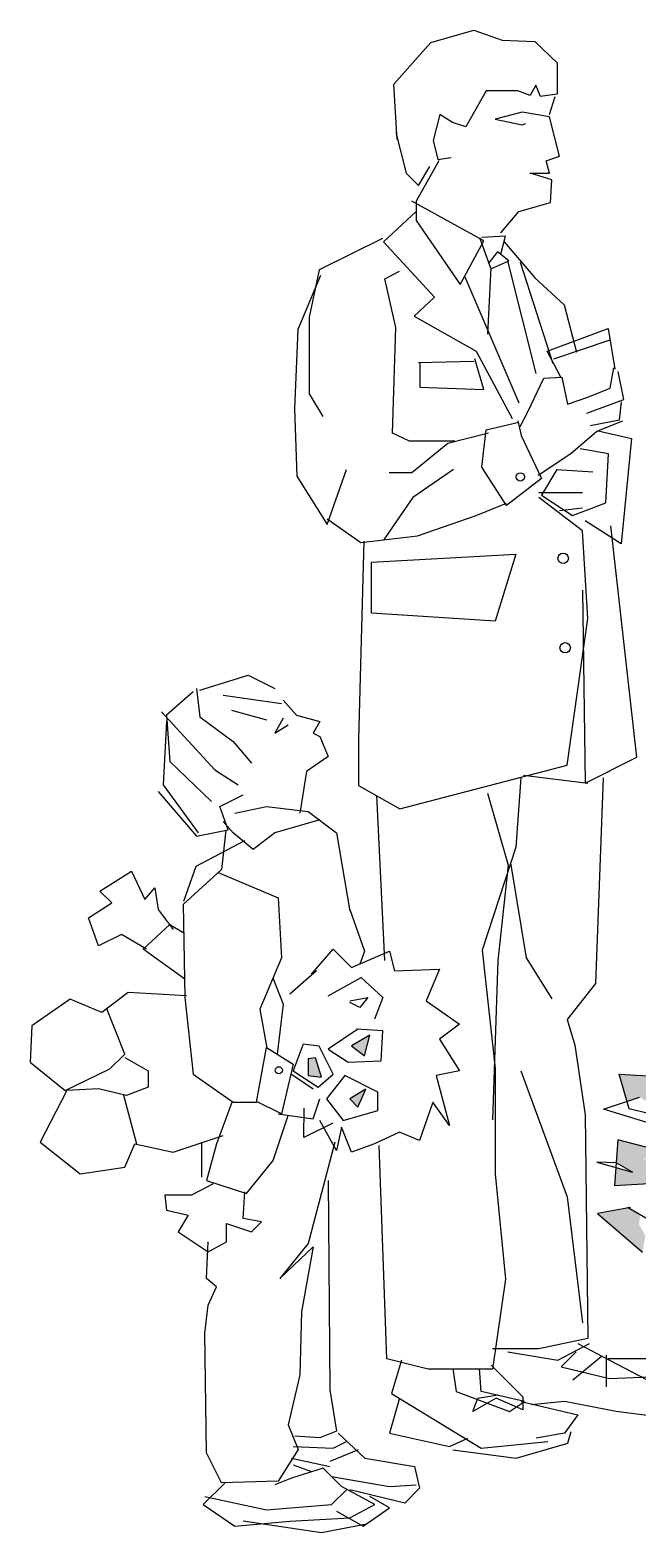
# Model space of a CAD drawing. Header units: centimetres. Extents: x -69 to 250, y -7 to 374.
# Drawn here: x -51.4 to 23.5, y -7.5 to 177.8 of the extents above; entities that cross this region are included whole.
import ezdxf

# ---------------------------------------------------------------- set-up
doc = ezdxf.new("R2010")
doc.units = ezdxf.units.CM
doc.header["$MEASUREMENT"] = 0

msp = doc.modelspace()

# ---------------------------------------------------------------- hatches: boundary and pattern name
at = {"linetype": 'Continuous'}
h = msp.add_hatch(color=256, dxfattribs=at)
h.paths.add_polyline_path([(26.09, 48.78), (21.15, 49.06), (22.12, 45.73), (23.66, 46.24), (25, 45.5)])
h.paths.add_polyline_path([(30.01, 35.14), (28.15, 33.56), (29.96, 32.8), (30.76, 33.83)])
h.paths.add_polyline_path([(23.75, 31.75), (22.28, 32.59), (18.51, 31.9), (24.03, 27.13), (24.4, 29.15), (23.62, 30.54)])
h.paths.add_polyline_path([(30.55, 28.93), (26.6, 25.29), (30.17, 25.29)])
h.paths.add_polyline_path([(34.33, 25.29), (30.17, 25.29), (30.07, 24.37), (32.54, 21.76), (34.88, 23.68)])
h.paths.add_polyline_path([(36.62, 31.93), (31.72, 32.05), (35.56, 28.21)])
h.paths.add_polyline_path([(36.59, 39.35), (34.64, 39.96), (33.22, 39.26), (36.71, 37.17)])
h.paths.add_polyline_path([(26.21, 39.61), (26.21, 39.63), (21.01, 40.97), (20.81, 38.15), (22.8, 36.99), (20.77, 37.56), (20.6, 35.34), (25.54, 35.62), (25.95, 38.1), (25.87, 38.15), (25.97, 38.18), (26.08, 38.83), (24.03, 38.52)])
h.paths.add_polyline_path([(79.21, 41.24), (78.68, 42.46), (78.47, 42.32), (78.47, 39.62), (76.68, 41.13), (74.57, 39.75), (74.68, 38.26), (77.43, 35.62)])
h.paths.add_polyline_path([(95.39, 48.08), (89.89, 46.36), (93.95, 43.74), (95.6, 45.04)])
h.paths.add_polyline_path([(82.59, 55.96), (80.17, 56.6), (80.45, 52.62), (83.7, 52.62)])
h.paths.add_polyline_path([(99.81, 62.05), (93.19, 63.52), (92.43, 61.44), (98.34, 56.9)])
h.paths.add_polyline_path([(113.05, 41.09), (108.81, 39.57), (113.23, 36)])
h.paths.add_polyline_path([(100.18, 47.34), (97.83, 44.48), (98.38, 43.28), (100.18, 42.56)])
h.paths.add_polyline_path([(80.25, 49.73), (78.04, 48.18), (78.1, 47.71), (80.68, 47.71), (82.14, 48.04)])
h = msp.add_hatch(color=256, dxfattribs=at)
h.paths.add_polyline_path([(-9.55, 53.87), (-11.82, 52.57), (-10.18, 51.34)])
h.paths.add_polyline_path([(-10.05, 47.2), (-12.02, 46.02), (-11, 44.99)])
h.paths.add_polyline_path([(-16.25, 51.09), (-17.15, 50.94), (-17.15, 48.89), (-15.51, 48.68)])

# ---------------------------------------------------------------- linework, layer by layer
for p, q in [((-6.6, 171.12), (-2.01, 176.26)), ((-2.01, 176.26), (3.27, 177.78)), ((3.27, 177.78), (6.74, 176.53)), ((6.74, 176.53), (10.77, 176.39)), ((10.77, 176.39), (13.55, 173.76)), ((13.55, 173.76), (13.55, 169.87)), ((-6.18, 164.31), (-6.6, 171.12)), ((10.91, 170.98), (10.22, 169.73)), ((11.47, 169.59), (10.91, 170.98)), ((4.8, 170.28), (2.3, 165.84)), ((8.69, 170.28), (4.8, 170.28)), ((10.22, 169.73), (8.69, 170.28)), ((13.55, 169.87), (11.47, 169.59)), ((12.58, 167.37), (13.27, 169.59)), ((-0.9, 167.37), (-1.73, 164.18)), ((0.63, 166.4), (-0.9, 167.37)), ((9.24, 167.65), (5.91, 166.81)), ((5.91, 166.81), (9.24, 166.12)), ((12.58, 167.09), (9.24, 167.65)), ((13.83, 162.23), (12.58, 167.09)), ((-6.32, 165.15), (-5.07, 160.15)), ((2.3, 165.84), (0.63, 166.4)), ((9.24, 166.12), (9.66, 166.26)), ((-1.73, 164.18), (-1.18, 161.81)), ((-1.04, 161.68), (-3.82, 156.68)), ((-1.18, 161.81), (0.49, 162.09)), ((12.16, 161.68), (13.83, 162.23)), ((12.58, 160.15), (12.16, 161.68)), ((-5.07, 160.15), (-3.54, 158.62)), ((-3.54, 158.62), (-2.15, 160.98)), ((12.86, 159.31), (10.22, 160.15)), ((10.22, 160.15), (12.58, 160.15)), ((12.72, 156.54), (12.86, 159.31)), ((4.52, 151.82), (-4.37, 156.68)), ((-3.82, 156.68), (-3.82, 154.32)), ((8.83, 155.43), (12.72, 156.54)), ((-3.82, 155.43), (-7.85, 151.68)), ((-3.82, 154.32), (1.6, 146.4)), ((6.6, 152.79), (8.83, 155.43)), ((-7.99, 152.09), (-15.77, 148.21)), ((3.96, 152.23), (5.35, 148.34)), ((7.16, 152.37), (4.24, 152.23)), ((6.6, 150.15), (7.16, 152.37)), ((-7.85, 151.68), (-1.59, 144.87)), ((1.6, 146.4), (4.52, 151.82)), ((6.19, 150.43), (5.08, 149.04)), ((7.58, 149.32), (6.19, 150.43)), ((7.02, 151.68), (10.77, 147.23)), ((5.35, 148.48), (4.94, 140.29)), ((5.35, 148.34), (7.58, 149.32)), ((7.44, 149.18), (10.91, 135.43)), ((8.97, 149.18), (13, 136.68)), ((-15.63, 147.51), (-18.41, 140.85)), ((-15.77, 148.21), (-17.02, 142.37)), ((-7.71, 147.1), (-5.9, 148.07)), ((-6.32, 141.12), (-7.71, 147.1)), ((2.16, 147.37), (8.83, 131.82)), ((10.77, 147.23), (14.39, 143.9)), ((-1.59, 144.87), (-4.1, 142.51)), ((14.39, 143.9), (15.91, 138.07)), ((-18.41, 140.85), (-18.83, 131.13)), ((-17.02, 142.37), (-17.02, 132.93)), ((-6.74, 128.07), (-6.32, 141.12)), ((-4.1, 142.51), (3.55, 138.21)), ((12.3, 138.21), (19.81, 140.99)), ((19.81, 140.99), (20.64, 135.99)), ((13.14, 137.24), (20.08, 139.6)), ((4.52, 133.49), (3.41, 137.24)), ((3.55, 138.21), (7.99, 129.88)), ((13.97, 135.01), (12.3, 138.21)), ((-3.54, 136.82), (3.27, 136.96)), ((-3.4, 136.82), (-3.4, 133.76)), ((20.08, 133.63), (20.5, 136.13)), ((21.75, 132.24), (21.06, 135.71)), ((-3.4, 133.76), (4.52, 133.49)), ((9.94, 130.71), (11.88, 134.88)), ((11.88, 134.88), (14.11, 135.01)), ((14.11, 135.01), (14.8, 131.68)), ((17.3, 132.51), (20.08, 133.63)), ((-17.02, 132.93), (-15.35, 130.15)), ((14.8, 131.68), (17.3, 132.51)), ((17.17, 130.57), (21.75, 132.24)), ((21.2, 129.74), (21.47, 131.96)), ((-18.83, 131.13), (-18.55, 122.79)), ((8.97, 128.9), (9.94, 130.71)), ((17.58, 129.04), (21.2, 129.74)), ((-4.65, 127.1), (-6.74, 128.07)), ((5.08, 128.07), (0.07, 126.82)), ((4.24, 123.91), (4.8, 128.49)), ((4.8, 128.49), (8.83, 129.46)), ((8.69, 129.6), (9.11, 127.79)), ((15.22, 125.57), (18.42, 128.35)), ((18.42, 128.35), (21.61, 129.6)), ((18.58, 128.39), (22.7, 127.44)), ((0.91, 127.1), (-4.65, 127.1)), ((0.07, 126.82), (-4.37, 123.21)), ((9.11, 127.79), (11.61, 122.52)), ((19.85, 125.54), (16.36, 126.17)), ((22.7, 127.44), (21.43, 114.44)), ((11.19, 122.93), (15.22, 125.57)), ((19.53, 119.51), (19.85, 125.54)), ((-18.55, 122.79), (-14.8, 116.82)), ((-14.8, 116.82), (-12.43, 123.63)), ((-4.37, 123.21), (-7.15, 123.21)), ((0.77, 123.63), (-4.24, 120.16)), ((7.3, 119.18), (4.24, 123.91)), ((11.61, 122.52), (7.3, 119.18)), ((13.5, 123.63), (11.6, 120.46)), ((13.5, 123.63), (17.94, 123.32)), ((11.28, 120.78), (16.67, 120.78)), ((11.6, 120.46), (15.41, 117.93)), ((-4.24, 120.16), (-6.18, 117.38)), ((3.55, 117.93), (7.3, 119.46)), ((16.67, 116.03), (11.28, 120.15)), ((13.82, 118.56), (16.67, 118.88)), ((15.41, 117.93), (19.53, 119.51)), ((-14.8, 117.52), (-10.63, 114.6)), ((-6.18, 117.38), (-7.85, 114.88)), ((-3.68, 115.44), (3.55, 117.93)), ((21.43, 114.44), (16.99, 117.29)), ((-10.63, 114.6), (-3.68, 115.44)), ((17.31, 105.25), (16.67, 116.03)), ((23.34, 88.13), (20.16, 116.66)), ((-10.29, 114.76), (-10.92, 90.35)), ((-9.34, 112.19), (8.43, 113.17)), ((8.43, 113.17), (5.89, 104.93)), ((-9.34, 105.88), (-9.34, 112.19)), ((16.67, 108.74), (16.99, 84.96)), ((5.89, 104.93), (-9.34, 105.88)), ((14.77, 87.18), (17.31, 105.25)), ((-30.48, 96.42), (-24.53, 98.26)), ((-24.53, 98.26), (-21.25, 96.62)), ((-30.89, 96.62), (-30.48, 93.14)), ((-31.3, 96.21), (-34.58, 93.34)), ((-27.61, 95.8), (-20.43, 94.78)), ((-20.23, 95.19), (-18.58, 93.34)), ((-35.19, 93.75), (-28.63, 86.58)), ((-34.58, 93.34), (-34.17, 87.61)), ((-30.48, 93.14), (-26.38, 90.07)), ((-26.58, 93.96), (-22.28, 92.73)), ((-20.23, 92.94), (-21.25, 91.09)), ((-18.58, 93.34), (-15.71, 92.53)), ((-34.58, 92.53), (-34.99, 84.74)), ((-21.25, 91.09), (-19.61, 92.12)), ((-15.71, 92.53), (-16.53, 91.09)), ((-16.53, 91.09), (-15.71, 90.68)), ((-26.38, 90.07), (-24.12, 87.4)), ((-15.71, 90.68), (-14.69, 88.22)), ((-10.92, 90.35), (-10.92, 84.65)), ((-34.17, 87.61), (-29.04, 82.69)), ((-14.69, 88.22), (-17.35, 86.38)), ((-5.85, 81.79), (14.77, 87.18)), ((16.99, 84.96), (23.34, 88.13)), ((-28.63, 86.58), (-25.76, 84.74)), ((-17.35, 86.38), (-18.17, 81.26)), ((9.06, 85.6), (8.43, 77.04)), ((9.38, 85.91), (17.31, 84.96)), ((19.21, 85.6), (18.26, 60.24)), ((-35.6, 83.92), (-30.89, 78.39)), ((-34.99, 84.74), (-30.68, 78.8)), ((-28.02, 82.08), (-25.15, 83.51)), ((-10.92, 84.65), (-5.85, 81.79)), ((-8.74, 83.42), (-7.75, 63.09)), ((4.94, 83.69), (7.48, 74.82)), ((-26.99, 79.21), (-28.02, 82.08)), ((-26.17, 81.26), (-22.28, 82.08)), ((-22.28, 82.08), (-17.15, 81.46)), ((-26.38, 78.8), (-27.61, 80.23)), ((-15.71, 80.44), (-21.25, 78.8)), ((-17.15, 81.46), (-13.66, 78.8)), ((-25, 77.85), (-30.96, 74.65)), ((-30.89, 78.39), (-26.99, 79.21)), ((-27.27, 79.15), (-27.81, 74.29)), ((-23.92, 76.75), (-26.38, 78.8)), ((-21.25, 78.8), (-23.92, 76.75)), ((-13.66, 78.8), (-12.02, 69.17)), ((8.43, 77.04), (4.3, 64.36)), ((-27.81, 74.29), (-32.53, 69.99)), ((-30.96, 74.65), (-32.49, 70.37)), ((7.48, 74.82), (6.21, 63.09)), ((7.79, 75.14), (9.7, 63.41)), ((-42.78, 71.63), (-38.88, 74.09)), ((-38.88, 74.09), (-37.24, 70.6)), ((-28.23, 73.91), (-20.84, 70.81)), ((-41.34, 70.19), (-42.78, 71.63)), ((-37.24, 70.6), (-36.01, 72.04)), ((-36.01, 72.04), (-35.6, 69.37)), ((-20.84, 70.81), (-20.43, 63.43)), ((-44.21, 68.35), (-41.34, 70.19)), ((-35.6, 69.37), (-33.76, 66.92)), ((-32.53, 69.99), (-32.32, 58.52)), ((-12.02, 69.37), (-10.18, 64.25)), ((-42.98, 64.87), (-44.21, 68.35)), ((-37.45, 64.46), (-34.17, 67.53)), ((-34.17, 67.53), (-32.46, 66.48)), ((-40.11, 66.3), (-42.98, 64.87)), ((-37.04, 64.46), (-40.11, 66.3)), ((-32.32, 60.77), (-37.45, 64.46)), ((-20.43, 63.43), (-23.1, 57.08)), ((-16.74, 61.38), (-14.07, 64.46)), ((-14.07, 64.46), (-11.82, 62.2)), ((-11.82, 62.2), (-7.1, 64.25)), ((-10.18, 64.25), (-10.79, 62.61)), ((-7.1, 64.25), (-6.49, 61.79)), ((4.3, 64.36), (5.89, 49.78)), ((6.21, 63.09), (5.57, 43.44)), ((9.7, 63.41), (12.87, 58.34)), ((-16.12, 61.79), (-19.41, 58.93)), ((-6.49, 61.79), (-0.95, 62)), ((-0.95, 62), (-2.59, 58.11)), ((-21.48, 60.93), (-20.23, 57.7)), ((-14.69, 58.72), (-10.59, 60.97)), ((-10.59, 60.97), (-7.92, 58.52)), ((18.26, 60.24), (14.77, 55.8)), ((-46.47, 58.31), (-51.19, 55.03)), ((-42.57, 56.67), (-46.47, 58.31)), ((-39.29, 59.13), (-42.57, 56.67)), ((-32.12, 58.72), (-39.29, 59.13)), ((-32.32, 58.52), (-31.3, 49.09)), ((-20.23, 57.7), (-20.96, 51.55)), ((-12.02, 58.11), (-9.77, 58.52)), ((-10.79, 57.29), (-12.02, 57.9)), ((-9.77, 58.52), (-10.79, 57.29)), ((-7.92, 58.52), (-8.95, 55.85)), ((-2.59, 58.11), (1.51, 55.24)), ((-39.7, 51.55), (-41.94, 57.14)), ((-23.1, 57.08), (-22.22, 52.33)), ((14.77, 55.8), (15.72, 52.63)), ((-51.19, 55.03), (-51.39, 50.53)), ((-11, 54.62), (-14.69, 52.16)), ((-9.55, 53.87), (-11.82, 52.57)), ((-7.92, 54.42), (-11.2, 54.62)), ((-10.18, 51.34), (-9.55, 53.87)), ((-8.13, 50.73), (-7.92, 54.42)), ((1.51, 55.24), (-0.95, 53.39)), ((-23.51, 45.61), (-22.28, 52.37)), ((-22.28, 52.37), (-19, 50.32)), ((-17.76, 52.78), (-19, 49.5)), ((-15.8, 52.53), (-17.76, 52.78)), ((-14.07, 49.09), (-15.8, 52.53)), ((-14.69, 52.16), (-12.23, 50.53)), ((-11.82, 52.57), (-10.18, 51.34)), ((-0.95, 53.39), (1.51, 49.5)), ((15.72, 52.63), (16.99, 44.07)), ((-51.39, 50.53), (-47.08, 47.04)), ((-41.55, 49.71), (-39.7, 51.55)), ((-39.7, 51.14), (-36.83, 49.5)), ((-19, 50.32), (-20.43, 44.17)), ((-16.25, 51.09), (-17.15, 50.94)), ((-17.15, 50.94), (-17.15, 48.89)), ((-15.51, 48.68), (-16.25, 51.09)), ((-12.23, 50.53), (-8.13, 50.73)), ((-47.08, 47.04), (-41.55, 49.71)), ((-36.83, 49.5), (-36.83, 47.45)), ((-31.3, 49.09), (-26.38, 45.61)), ((-19.2, 49.09), (-16.53, 47.25)), ((-19, 49.5), (-15.92, 47.45)), ((-17.15, 48.89), (-15.51, 48.68)), ((-15.92, 47.45), (-14.07, 49.09)), ((-12.64, 48.89), (-14.89, 46.02)), ((-8.54, 46.84), (-12.64, 48.89)), ((1.51, 49.5), (-1.36, 48.89)), ((-1.36, 48.89), (0.28, 42.74)), ((5.89, 49.78), (5.89, 36.78)), ((9.06, 49.46), (14.77, 33.93)), ((22.39, 44.81), (21.15, 49.06)), ((21.15, 49.06), (26.09, 48.78)), ((-46.88, 47.04), (-50.16, 40.69)), ((-42.98, 47.25), (-46.88, 47.04)), ((-39.5, 46.43), (-42.98, 47.25)), ((-39.91, 46.63), (-38.27, 40.49)), ((-36.83, 47.45), (-39.5, 46.43)), ((-10.05, 47.2), (-12.02, 46.02)), ((-11, 44.99), (-10.05, 47.2)), ((-8.54, 44.58), (-8.54, 46.84)), ((-26.5, 45.69), (-28.43, 40.49)), ((-26.38, 45.61), (-23.51, 45.61)), ((-20.43, 44.17), (-23.49, 45.7)), ((-17.66, 41.26), (-17.61, 44.88)), ((-16.53, 43.56), (-15.71, 46.02)), ((-14.89, 46.02), (-12.84, 43.35)), ((-12.84, 43.35), (-8.54, 44.58)), ((-12.02, 46.02), (-11, 44.99)), ((-1.77, 45.61), (-3.41, 40.9)), ((0.28, 42.74), (-1.77, 45.61)), ((19.25, 44.77), (23.66, 46.24)), ((36.9, 39.26), (19.25, 44.77)), ((24.58, 44.26), (22.39, 44.81)), ((-21.46, 38.44), (-19.61, 43.97)), ((-20.84, 44.17), (-16.53, 43.56)), ((-14.09, 43.01), (-17.66, 41.26)), ((-13.66, 39.67), (-15.71, 43.35)), ((16.99, 44.07), (17.31, 16.49)), ((-33.76, 39.46), (-27.61, 41.51)), ((-13.05, 42.54), (-13.66, 39.67)), ((-11.82, 39.46), (-13.05, 42.54)), ((-5.87, 41.92), (-8.95, 40.49)), ((-3.41, 40.9), (-5.87, 41.92)), ((21.01, 40.97), (20.6, 35.34)), ((26.24, 39.62), (21.01, 40.97)), ((-50.16, 40.69), (-45.24, 36.8)), ((-39.7, 37.62), (-38.47, 40.49)), ((-38.47, 40.49), (-33.76, 39.46)), ((-30.27, 40.69), (-30.27, 36.39)), ((-28.43, 40.49), (-29.66, 35.98)), ((-13.87, 40.69), (-17.15, 28.19)), ((-8.95, 40.49), (-11.82, 39.46)), ((-7.43, 13.96), (-8.39, 40.27)), ((-45.24, 36.8), (-39.7, 37.62)), ((-24.74, 34.34), (-21.46, 38.44)), ((20.81, 38.15), (18.41, 38.22)), ((18.41, 38.22), (22.8, 36.99)), ((22.8, 36.99), (20.81, 38.15)), ((-28.84, 35.57), (-31.5, 34.14)), ((-29.66, 35.98), (-24.74, 34.34)), ((-14.69, 35.98), (-14.48, 10.16)), ((5.89, 36.78), (7.16, 23.79)), ((20.6, 35.34), (25.54, 35.62)), ((-31.5, 34.14), (-34.78, 34.14)), ((-34.78, 34.14), (-34.58, 32.29)), ((-25.15, 31.27), (-24.94, 34.55)), ((14.77, 33.93), (16.67, 18.4)), ((-34.58, 32.29), (-31.91, 31.68)), ((-31.91, 31.68), (-33.14, 29.63)), ((22.56, 32.64), (18.51, 31.9)), ((18.51, 31.9), (24.03, 27.13)), ((24.76, 31.17), (22.19, 32.64)), ((-27.2, 28.4), (-27.2, 30.65)), ((-27.2, 30.65), (-24.12, 29.63)), ((-22.89, 30.86), (-25.15, 31.27)), ((-24.12, 29.63), (-22.89, 30.86)), ((-33.14, 29.63), (-29.45, 27.17)), ((-29.66, 23.89), (-29.45, 28.4)), ((-29.45, 27.17), (-27.2, 28.4)), ((-17.15, 28.19), (-20.64, 23.89)), ((-20.64, 23.89), (-16.53, 27.78)), ((-16.53, 27.78), (-17.97, 19.79)), ((-28.43, 22.87), (-29.66, 23.89)), ((-29.45, 20.61), (-28.43, 22.87)), ((7.16, 23.79), (5.57, 12.69)), ((-29.86, 17.13), (-29.45, 20.61)), ((-17.97, 19.79), (-18.17, 12.01)), ((-29.66, 2.38), (-29.86, 17.13)), ((11.28, 15.23), (5.57, 15.23)), ((7.46, 14.85), (13.61, 13.82)), ((17.31, 16.49), (11.28, 15.23)), ((13.61, 13.82), (17.51, 15.87)), ((15.87, 14.85), (14.02, 13)), ((16.07, 15.87), (19.97, 13.82)), ((-2.36, 12.69), (-7.43, 13.96)), ((-5.66, 13.82), (-6.89, 9.72)), ((5.41, 13.21), (9.3, 9.31)), ((14.02, 13), (19.97, 11.57)), ((18.94, 14.23), (15.46, 11.36)), ((19.56, 14.44), (19.56, 10.54)), ((19.76, 14.03), (24.68, 14.03)), ((19.97, 13.82), (25.5, 10.95)), ((-18.17, 12.01), (-19.61, 5.86)), ((5.57, 12.69), (-2.36, 12.69)), ((0.69, 12.8), (1.1, 9.93)), ((4.18, 9.93), (3.97, 12.8)), ((19.97, 11.57), (24.89, 11.77)), ((-14.48, 10.16), (-13.66, 5.04)), ((-6.89, 9.72), (4.18, 2.96)), ((1.1, 9.93), (7.66, 7.47)), ((3.77, 9.11), (6.23, 9.52)), ((9.51, 8.7), (4.18, 9.93)), ((9.3, 9.31), (9.3, 7.67)), ((-5.87, 9.11), (-7.1, 4.81)), ((6.02, 9.11), (3.15, 7.47)), ((3.15, 7.47), (3.77, 9.11)), ((9.3, 7.67), (6.02, 9.11)), ((7.66, 7.47), (9.51, 8.7)), ((9.1, 8.7), (16.07, 7.06)), ((14.43, 8.7), (10.33, 8.29)), ((20.79, 7.47), (14.43, 8.7)), ((27.14, 6.65), (20.79, 7.47)), ((-19.61, 5.86), (-18.38, 2.79)), ((16.07, 7.06), (14.43, 4.81)), ((-15.71, 4.22), (-18.79, 4.43)), ((-13.66, 5.04), (-15.71, 4.22)), ((-14.07, 2.96), (-12.43, 3.78)), ((-13.45, 4.81), (-10.17, 1.73)), ((-7.1, 4.81), (0.28, 3.17)), ((0.28, 3.17), (2.54, 4.19)), ((4.18, 2.96), (12.38, 3.78)), ((14.43, 4.81), (10.94, 4.19)), ((14.84, 3.58), (15.25, 5.01)), ((-27.81, -1.31), (-29.66, 2.38)), ((-18.38, 2.79), (-20.84, -1.1)), ((-18.99, 3.17), (-14.07, 2.96)), ((-10.99, 2.76), (-14.48, 1.32)), ((0.69, 2.76), (8.48, 1.73)), ((8.48, 1.73), (14.84, 3.58)), ((-19.2, 1.73), (-14.48, 0.71)), ((-15.3, 0.5), (-19.2, -0.73)), ((-18.99, 0.91), (-16.73, 0.09)), ((-13.04, -1.75), (-15.3, 0.5)), ((-10.17, 1.73), (-4.02, 0.71)), ((-4.02, 0.71), (-3.41, -1.95)), ((-27.4, -1.34), (-30.06, -4)), ((-20.84, -1.1), (-27.81, -1.31)), ((-19.2, -0.73), (-21.25, -1.55)), ((-14.27, -0.52), (-7.1, -1.75)), ((-8.94, -4), (-13.04, -1.75)), ((-7.1, -1.75), (-3.82, -1.55)), ((-29.86, -2.98), (-22.27, -4.62)), ((-14.27, -4), (-12.43, -2.16)), ((-5.25, -3.8), (-12.02, -2.16)), ((-7.1, -4.41), (-9.56, -2.98)), ((-3.41, -1.95), (-5.25, -3.8)), ((-30.06, -4), (-26.17, -6.67)), ((-22.27, -4.62), (-14.27, -4)), ((-13.66, -4.82), (-10.38, -6.67)), ((-12.02, -5.64), (-8.94, -4)), ((-10.38, -6.67), (-7.1, -4.41)), ((-26.17, -6.67), (-19.4, -6.05)), ((-15.5, -7.49), (-25.14, -6.05)), ((-19.4, -6.05), (-12.02, -5.64)), ((-10.17, -6.46), (-15.5, -7.49))]:
    msp.add_line(p, q)
for centre, radius in [((9, 122.7), 0.517), ((14.27, 112.66), 0.639), ((14.52, 101.63), 0.639), ((-20.75, 49.56), 0.433)]:
    msp.add_circle(centre, radius)

doc.saveas('drawing.dxf')
